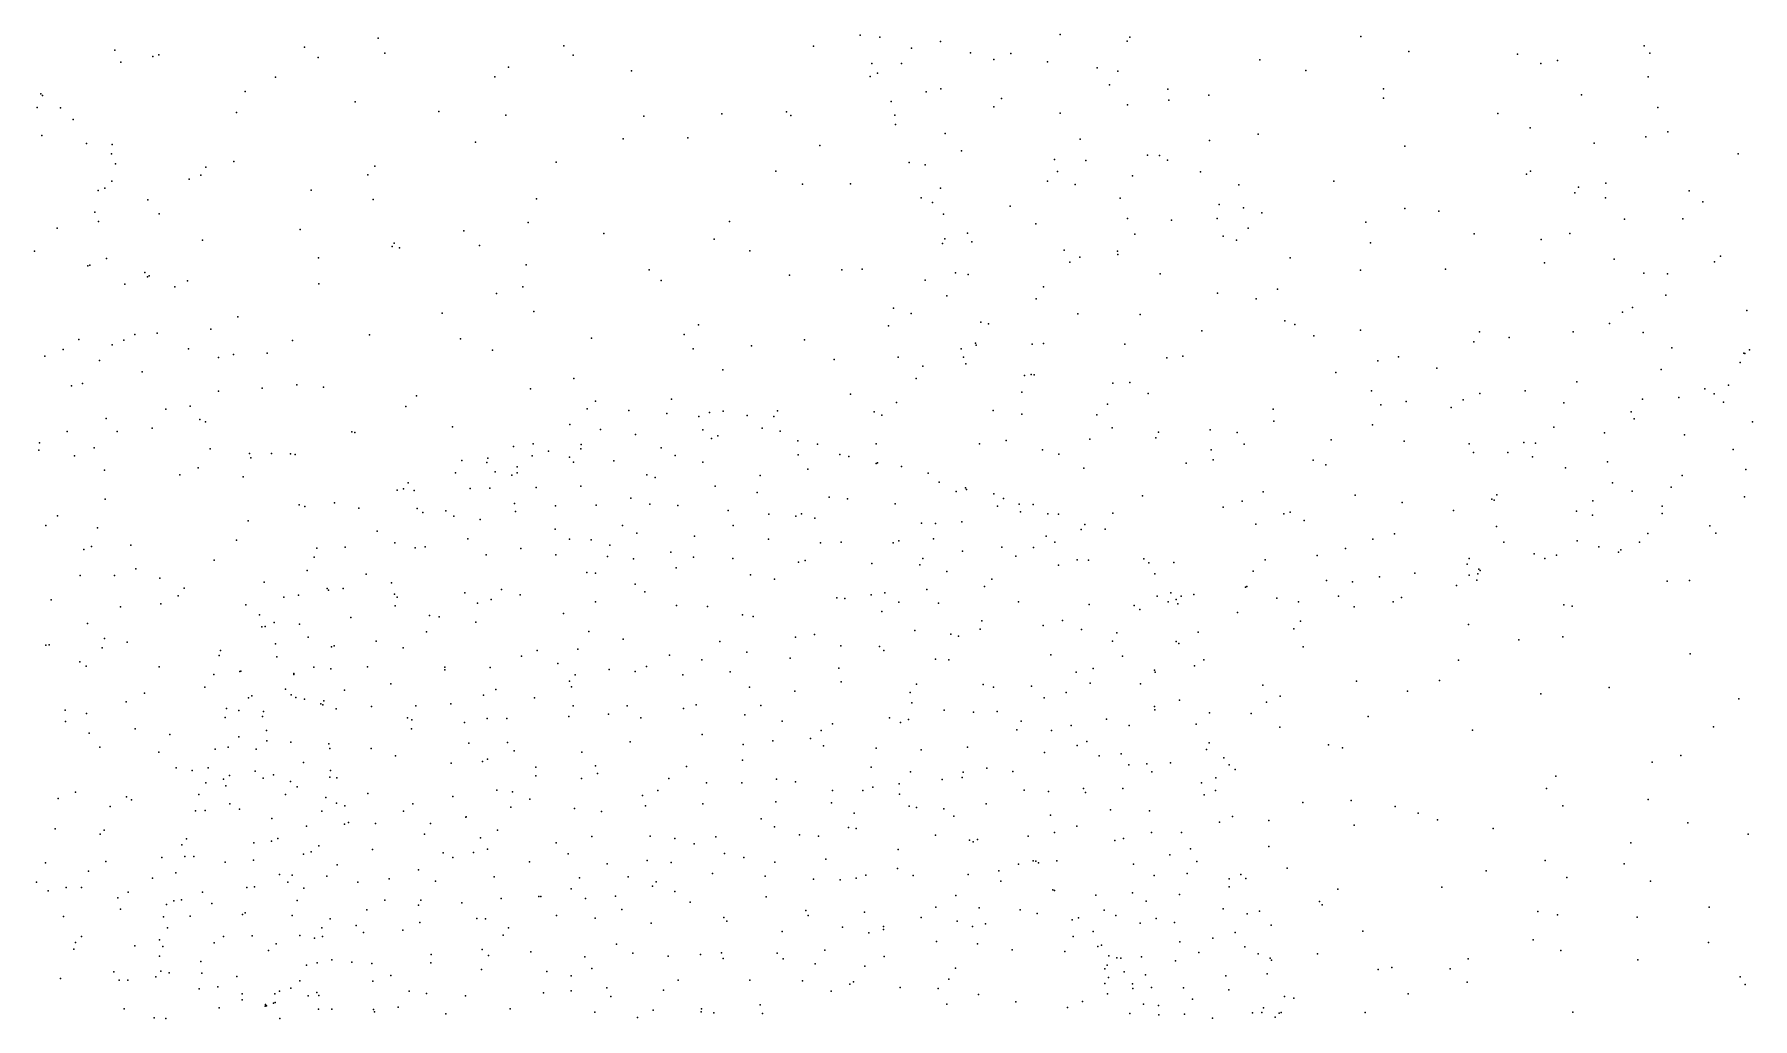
# Model space of a CAD drawing. Header units: metres. Extents: x -23.9 to 23.9, y -27.4 to 27.4.
# Drawn here: x 5.96 to 11.92, y 3.4 to 6.81 of the extents above; entities that cross this region are included whole.
import ezdxf

# ---------------------------------------------------------------- set-up
doc = ezdxf.new("R2010")
doc.units = ezdxf.units.M

msp = doc.modelspace()

# ---------------------------------------------------------------- linework, layer by layer
for p in [(7.1531, 6.7979, -0.4434), (8.8253, 6.8083, 16.5106), (8.8934, 6.8015, 17.0673), (9.5187, 6.8111, 19.3079), (9.7596, 6.8018, 0.8748), (10.561, 6.8033, 2.7134), (6.24, 6.7558, -24.1734), (6.3712, 6.7347, -1.036), (6.3923, 6.7404, 19.7985), (6.897, 6.7669, -23.6564), (7.1756, 6.7458, 2.0781), (7.7975, 6.7714, 2.3173), (7.8298, 6.7386, 0.0768), (8.6626, 6.7701, 2.4541), (9.003, 6.7638, 17.7056), (9.1033, 6.7863, 0.8171), (9.2079, 6.7473, -21.5935), (9.3469, 6.7444, 18.8761), (9.7511, 6.7876, 20.384), (10.7273, 6.7523, 0.7544), (11.1051, 6.7422, -12.8049), (11.5438, 6.7718, 14.902), (11.5637, 6.7458, -13.4585), (6.2608, 6.7151, 1.591), (6.9454, 6.7307, 1.9816), (7.6046, 6.6977, 20.5603), (8.0313, 6.6847, 2.3681), (8.8656, 6.7098, 16.7617), (8.8853, 6.6762, -22.0615), (8.9686, 6.7096, 20.9968), (9.2888, 6.7235, 2.5387), (9.4742, 6.7156, 14.7755), (9.6473, 6.6951, 19.5066), (9.7181, 6.6837, 14.7384), (10.2113, 6.7228, 14.5943), (10.3702, 6.6856, 0.8627), (11.185, 6.7097, 14.7614), (11.2434, 6.7201, -20.2361), (6.7968, 6.6624, 20.0432), (7.5578, 6.6634, -23.2447), (8.859, 6.6651, 16.2951), (9.1048, 6.6223, 15.4622), (9.6899, 6.6357, 20.7514), (9.8917, 6.6213, 2.6328), (10.6394, 6.6224, 14.6192), (11.5576, 6.6638, 0.5195), (5.9707, 6.5573, 1.2175), (5.9832, 6.6047, 23.7561), (5.9889, 6.5989, 23.2497), (6.0511, 6.557, 24.1208), (6.6913, 6.6132, 1.8679), (7.073, 6.5767, 20.2222), (8.9317, 6.5787, 2.5285), (9.0542, 6.6114, 17.932), (9.2885, 6.5601, 18.608), (9.3155, 6.5893, 15.0895), (9.7514, 6.5664, 19.9002), (9.8954, 6.5835, 20.4913), (10.034, 6.6006, 14.7201), (10.6397, 6.5905, -20.3054), (11.3261, 6.6013, -13.1194), (11.5913, 6.5577, -10.0713), (6.0956, 6.5163, 23.5158), (6.6616, 6.5408, -23.8903), (7.3631, 6.5436, -0.2987), (7.5961, 6.5306, 2.2857), (8.0747, 6.5272, -22.9296), (8.3446, 6.5353, 2.441), (8.5697, 6.5421, 20.9235), (8.5848, 6.5301, 2.4811), (8.9451, 6.5312, 15.963), (8.9473, 6.4991, 17.0286), (9.5188, 6.5383, 2.6071), (11.0366, 6.5371, -12.4424), (5.9864, 6.4605, 24.5186), (7.4909, 6.4379, 20.3921), (8.0027, 6.4485, 20.6743), (8.2271, 6.4526, 20.7977), (9.1197, 6.468, 15.7216), (9.588, 6.4474, 14.9482), (10.0366, 6.4434, -20.7342), (10.2054, 6.4653, 2.7046), (11.1486, 6.4872, 0.6917), (11.5493, 6.4563, 3.185), (11.6261, 6.4738, 14.9741), (6.1412, 6.4323, 19.9134), (6.2277, 6.3968, 24.3502), (6.2308, 6.4294, 23.9637), (8.6853, 6.4258, 0.6582), (9.1765, 6.407, 18.2441), (9.4992, 6.377, -21.4922), (9.8214, 6.3919, 19.6655), (9.8632, 6.3913, 14.904), (10.7141, 6.424, 2.814), (11.37, 6.4344, -10.6646), (11.8699, 6.3965, 3.3835), (6.2419, 6.3621, -1.1888), (6.5374, 6.3233, -0.9875), (6.5555, 6.3512, 19.8567), (6.6521, 6.3704, 1.7902), (7.1175, 6.3237, 20.1143), (7.1409, 6.354, 2.036), (7.7708, 6.3679, 0.0048), (8.5326, 6.3373, -22.6101), (8.9951, 6.3669, 16.475), (9.0506, 6.359, 20.978), (9.5088, 6.3357, 18.9288), (9.607, 6.3742, 19.1758), (9.7692, 6.3208, 2.685), (9.8902, 6.3746, 20.8075), (10.0048, 6.3346, 20.1809), (11.1354, 6.3266, -12.0424), (11.1492, 6.3374, 2.9752), (6.182, 6.2704, -24.3611), (6.2051, 6.2785, 1.2973), (6.229, 6.3026, 23.3172), (6.4974, 6.3091, -24.0918), (6.9201, 6.271, 1.9385), (8.6247, 6.2913, 20.912), (8.7915, 6.2933, 2.5491), (9.1036, 6.2778, 16.1123), (9.4741, 6.3028, 15.301), (9.5708, 6.2909, 21.0098), (10.1378, 6.2894, 20.496), (10.4679, 6.3018, 14.8213), (11.3035, 6.2613, 14.9348), (11.3163, 6.2815, -10.972), (11.4105, 6.2954, -12.9767), (11.6999, 6.2689, -13.3912), (6.354, 6.2374, 23.7435), (7.1357, 6.2384, -0.5398), (7.7021, 6.2406, -23.3203), (9.0363, 6.244, 17.6292), (9.0758, 6.2283, 17.0519), (9.3449, 6.2161, 18.4749), (9.726, 6.2428, 19.3777), (10.0701, 6.2217, 20.7374), (10.1545, 6.2102, 0.992), (10.7138, 6.2071, 0.8973), (10.8318, 6.1982, 2.8821), (11.4102, 6.2448, 3.1428), (11.7474, 6.2302, -10.3015), (6.0395, 6.1389, 19.856), (6.1705, 6.1947, 24.7675), (6.1836, 6.1629, 22.8802), (6.394, 6.1895, 24.2102), (7.6729, 6.1592, 20.3163), (8.3718, 6.1629, -22.8611), (9.1137, 6.1882, 17.9404), (9.4345, 6.1545, 18.7041), (9.7524, 6.1723, 15.2188), (9.904, 6.1666, 19.7173), (10.0625, 6.1733, 20.007), (10.1707, 6.1388, 20.2682), (10.2181, 6.1922, 2.7668), (10.5791, 6.1601, 2.8167), (11.4754, 6.1709, -20.2223), (11.6778, 6.1711, 15.0749), (6.5435, 6.0974, 19.7796), (6.8824, 6.1341, -0.7761), (7.2084, 6.087, 19.7963), (7.4506, 6.1297, 2.1485), (7.504, 6.079, -0.2683), (7.9354, 6.1206, 20.4775), (8.3189, 6.1012, 2.4995), (9.1106, 6.0856, 16.5228), (9.1185, 6.1025, 17.2949), (9.1973, 6.1215, 2.6404), (9.2117, 6.0915, 16.2397), (9.777, 6.1185, 1.0173), (10.0842, 6.1113, -20.929), (10.1299, 6.0979, 15.0821), (10.5943, 6.0882, -20.5866), (10.9538, 6.1201, -20.33), (11.1871, 6.0998, 3.0401), (11.2859, 6.1209, -12.4519), (5.9606, 6.06, 21.9981), (6.2103, 6.0339, 1.1687), (6.9461, 6.0366, 19.6226), (7.2021, 6.0759, 2.0416), (7.2274, 6.0709, -23.6538), (8.4421, 6.0612, 0.5032), (9.532, 6.0632, 19.0671), (9.5525, 6.0211, 15.702), (9.5862, 6.0392, 19.3604), (9.7172, 6.0601, 19.5927), (9.7184, 6.0477, -21.4444), (10.316, 6.036, 20.4955), (11.1984, 6.0193, 15.0687), (11.4398, 6.0315, 0.7115), (11.7882, 6.0227, 3.4015), (11.8086, 6.0424, 0.5926), (6.146, 6.0086, 25.1049), (6.1527, 6.0106, 22.4588), (6.3438, 5.9861, 22.9704), (6.3534, 5.9708, -1.1749), (6.3588, 5.9736, 24.7292), (7.6665, 6.0127, 20.0657), (8.0935, 5.9949, 0.2145), (8.5797, 5.9766, 2.5602), (8.7607, 5.9949, 20.8997), (8.8321, 5.9976, -22.5275), (9.1556, 5.9841, 18.1576), (9.199, 5.9784, -22.1513), (9.8655, 5.9806, 15.4277), (10.5605, 5.9936, 15.0102), (10.8554, 5.9968, 15.0085), (11.5428, 5.9838, 15.1669), (11.6249, 5.981, -10.7878), (6.2747, 5.9454, 22.6779), (6.4476, 5.9357, 24.4761), (6.4916, 5.9562, 23.3423), (6.9478, 5.9465, 1.8513), (7.564, 5.9132, 19.811), (7.6553, 5.9359, -23.4484), (8.135, 5.9577, -23.128), (9.0498, 5.9594, 0.82), (9.1258, 5.9051, 17.8329), (9.4603, 5.9359, 16.0193), (10.0638, 5.9141, 20.8634), (10.2724, 5.9274, 20.1261), (11.6196, 5.9068, -12.8516), (7.3745, 5.8442, 2.0967), (7.6926, 5.8506, 2.2467), (8.9406, 5.8619, 20.7888), (9.0013, 5.8439, 2.6484), (9.4353, 5.8948, 2.7121), (9.5796, 5.8418, 20.9637), (10.1987, 5.8938, 15.313), (11.4687, 5.8477, 3.2485), (11.5033, 5.864, -11.1346), (11.9002, 5.8538, 15.3301), (6.5728, 5.7894, 1.3942), (6.6662, 5.8324, 23.8713), (8.2635, 5.8039, 19.9984), (8.9228, 5.8008, 20.1936), (9.2433, 5.8134, 16.6975), (9.2699, 5.8077, 17.1634), (9.7964, 5.8396, 15.7493), (10.0095, 5.7835, 15.6122), (10.2981, 5.8178, 2.8594), (10.3327, 5.8049, -20.8172), (10.5601, 5.7858, 20.579), (11.4233, 5.8091, -20.1712), (6.1154, 5.7536, 21.7914), (6.2305, 5.7352, 22.0917), (6.2705, 5.7512, -24.4386), (6.3092, 5.7709, 22.4018), (6.387, 5.7752, 1.2024), (6.8564, 5.7503, 1.6536), (7.123, 5.7697, 19.4768), (7.4384, 5.7554, 19.3971), (7.8929, 5.7583, 19.5658), (8.2145, 5.7711, 19.7585), (8.246, 5.7212, 19.4293), (8.4474, 5.7316, 19.5664), (8.632, 5.752, 19.7656), (9.2248, 5.7401, 2.7), (9.2268, 5.7336, 18.8864), (9.4208, 5.7377, -22.0383), (9.4604, 5.7391, 16.3892), (9.7432, 5.737, 15.9864), (10.3984, 5.7657, 19.9736), (10.9537, 5.7457, 15.2041), (10.9729, 5.7799, 0.9093), (11.0756, 5.7608, 3.037), (11.2973, 5.7798, 15.2539), (11.5402, 5.778, -12.2471), (11.6404, 5.7248, -11.8639), (5.9971, 5.695, 21.3146), (6.06, 5.7184, 21.5513), (6.187, 5.681, 0.9528), (6.4947, 5.7209, 22.8418), (6.5992, 5.691, 23.0857), (6.6516, 5.7011, 19.616), (6.7675, 5.7057, 23.6322), (7.5497, 5.7168, -0.3311), (8.7349, 5.6845, 19.3402), (8.9561, 5.6924, 19.4664), (9.1746, 5.7211, 20.3411), (9.1834, 5.692, 19.9979), (9.1908, 5.6689, 19.7284), (9.8884, 5.6903, -21.4785), (9.944, 5.6953, 20.8973), (10.6204, 5.6793, 20.0681), (10.6916, 5.6935, 15.2772), (11.8772, 5.6731, 19.1289), (11.8896, 5.7055, 3.5175), (11.8929, 5.7052, -11.1238), (11.9095, 5.7174, -12.7809), (6.3341, 5.6415, 25.0955), (7.8322, 5.6176, 19.1489), (8.3487, 5.6485, -23.1052), (9.0195, 5.618, 0.7696), (9.0416, 5.6607, 18.2237), (9.3944, 5.6286, 20.463), (9.4173, 5.6323, 19.3659), (9.428, 5.6307, 16.66), (9.7011, 5.6024, 20.7531), (9.7606, 5.6042, 19.6134), (10.4749, 5.6387, 2.9193), (10.8244, 5.6543, -20.4887), (11.31, 5.6067, 3.2003), (11.6028, 5.649, 0.7046), (6.0894, 5.5925, 20.1298), (6.1279, 5.6008, 25.254), (6.5988, 5.5745, 24.6169), (6.7504, 5.5847, 24.0312), (6.8708, 5.5964, 19.44), (6.9634, 5.5878, -0.8091), (7.2855, 5.5576, -0.5877), (7.6814, 5.5823, 2.2054), (8.1704, 5.5461, 21.8835), (8.7907, 5.5634, 2.6544), (9.3858, 5.5702, 19.6104), (9.8236, 5.5658, 2.8232), (10.5985, 5.5758, 15.4922), (10.9162, 5.5442, 15.4505), (10.9744, 5.566, 20.3408), (11.1306, 5.5753, -20.2575), (11.5381, 5.5468, 19.2863), (11.6647, 5.5523, 18.9254), (11.7542, 5.5824, 19.4995), (11.787, 5.5654, 19.7727), (11.8365, 5.5945, -12.3745), (6.4164, 5.5114, 19.5433), (6.5014, 5.5226, 22.5412), (7.2492, 5.521, 1.9173), (7.8774, 5.5126, -0.105), (7.9067, 5.5395, 2.3318), (8.0219, 5.507, 21.933), (8.1543, 5.4966, 22.0429), (8.2649, 5.4862, 0.2221), (8.3017, 5.5008, 22.0062), (8.3491, 5.5044, 21.748), (8.4324, 5.4893, 2.6064), (8.5252, 5.4863, 0.4466), (8.5379, 5.5066, 18.9599), (8.8736, 5.5022, 18.5302), (8.9002, 5.4912, -22.7273), (8.951, 5.5355, 18.8949), (9.2861, 5.5076, 2.7436), (9.385, 5.4941, 17.6494), (9.6455, 5.4926, 20.1895), (9.6825, 5.5295, 16.4144), (10.2577, 5.5123, 15.8106), (10.6304, 5.5269, 1.0211), (10.7183, 5.5383, 20.5556), (10.8747, 5.5172, 19.9978), (11.2653, 5.5338, 15.4559), (11.4987, 5.5024, 19.6547), (11.8194, 5.5366, 18.5823), (6.0749, 5.4341, -1.5174), (6.2092, 5.4798, 19.8239), (6.2478, 5.4345, 21.713), (6.3687, 5.4462, 22.1006), (6.5341, 5.4762, 1.1847), (6.5538, 5.4674, 24.8782), (7.0612, 5.4332, 19.2135), (7.0716, 5.4308, 1.6922), (7.411, 5.4501, 19.1019), (7.818, 5.4587, 21.9813), (7.9245, 5.4419, 22.0986), (8.0455, 5.424, 21.6175), (8.2788, 5.44, 18.8458), (8.4846, 5.446, 21.9389), (8.5468, 5.4358, 21.8024), (9.699, 5.4468, 19.9005), (9.8592, 5.4323, -21.6958), (10.0392, 5.4407, 2.8766), (10.1326, 5.4315, 1.0294), (10.2589, 5.4705, 19.6867), (10.6022, 5.4574, 19.6188), (11.2309, 5.4494, 19.5553), (11.4063, 5.4299, 20.1784), (11.5097, 5.4786, 19.9407), (11.9201, 5.4684, 18.1561), (5.9758, 5.3702, 20.8321), (5.9779, 5.3947, 25.3768), (6.1683, 5.3777, 0.6732), (6.5706, 5.3739, 22.7259), (7.6224, 5.3824, 22.1398), (7.6902, 5.3914, 21.9722), (7.7443, 5.3659, 21.7646), (7.8562, 5.3741, 21.5742), (7.857, 5.3893, 22.2394), (8.1342, 5.3777, 22.3409), (8.3087, 5.4107, 21.6059), (8.3307, 5.4199, 22.2586), (8.6082, 5.4017, 21.9921), (8.6768, 5.3907, 21.8375), (8.88, 5.3918, 18.2942), (9.2385, 5.3921, 17.9264), (9.3316, 5.4029, -22.3692), (9.4573, 5.3704, 17.148), (9.6212, 5.4077, 16.6937), (9.8497, 5.4126, 20.3847), (10.0421, 5.3704, 20.5737), (10.1562, 5.3901, 16.1352), (10.4588, 5.4055, 20.5242), (10.712, 5.4007, 2.9925), (10.937, 5.3921, 19.4759), (11.1271, 5.3965, 3.1326), (11.1674, 5.3939, 20.1146), (11.6838, 5.4224, 20.1661), (11.8528, 5.3717, -20.0246), (6.0994, 5.3499, 21.2206), (6.5287, 5.3086, 19.3379), (6.7072, 5.3584, 23.1505), (6.7112, 5.3435, 24.6617), (6.7826, 5.358, 19.2554), (6.8495, 5.3575, 1.4322), (6.8653, 5.3551, 24.0337), (7.443, 5.3334, 2.0068), (7.5296, 5.3265, -0.4842), (7.5332, 5.3415, 22.2297), (7.6352, 5.3123, -23.6241), (7.6868, 5.3495, 22.2826), (7.8163, 5.345, 18.8835), (7.8306, 5.3282, 22.4326), (7.9709, 5.3326, 22.4202), (8.1835, 5.3508, 21.5377), (8.2791, 5.3284, 22.3677), (8.6094, 5.3537, 21.5463), (8.6434, 5.3042, 22.2421), (8.7537, 5.3552, 21.5498), (8.7849, 5.3475, 22.0853), (8.8797, 5.3233, 21.9504), (8.8847, 5.3258, 21.7961), (8.9677, 5.313, 21.6032), (9.514, 5.3561, 2.8028), (9.6005, 5.3073, 0.9624), (9.9551, 5.3244, 20.1064), (10.0494, 5.3366, 19.7864), (10.3964, 5.3348, 15.9668), (10.4395, 5.3187, -20.9247), (10.9521, 5.3614, 19.8202), (11.0708, 5.3617, 15.6861), (11.157, 5.3471, 19.0814), (11.2708, 5.3087, 18.7915), (11.4171, 5.3294, 18.5964), (6.2035, 5.3005, -24.6237), (6.4656, 5.2841, 22.3702), (6.6853, 5.2767, 1.1906), (7.2567, 5.257, -23.8519), (7.4207, 5.2909, 22.3393), (7.5583, 5.295, 21.8871), (7.6165, 5.2835, 21.7495), (7.6356, 5.2908, 22.451), (7.856, 5.2448, 22.537), (8.0845, 5.2847, 21.4672), (8.1134, 5.2749, 22.4566), (8.3216, 5.2446, 21.4277), (8.4777, 5.2823, 21.4652), (9.061, 5.2902, 21.4986), (9.0986, 5.2583, 21.9876), (11.4339, 5.256, -20.0668), (11.6762, 5.2823, 17.9546), (11.8968, 5.3024, 3.5946), (6.2058, 5.1997, 19.7631), (7.001, 5.1876, -0.964), (7.2193, 5.2314, 18.9658), (7.2408, 5.2354, 1.753), (7.2781, 5.2299, 22.2468), (7.4722, 5.2373, 18.8933), (7.5408, 5.2377, 22.5497), (7.626, 5.1852, 2.107), (7.7007, 5.2397, 22.5712), (8.0294, 5.2029, 22.5504), (8.4672, 5.2225, 22.4289), (8.7176, 5.2063, 22.3277), (8.781, 5.2015, 2.7051), (9.1581, 5.226, 21.411), (9.1903, 5.2396, 21.6683), (9.1934, 5.233, 21.8896), (9.2881, 5.2181, 21.4709), (9.3223, 5.2021, 21.6245), (9.804, 5.2108, 16.8351), (10.1498, 5.1923, 20.2218), (10.2227, 5.2254, -21.306), (10.5418, 5.2137, 19.4365), (10.7049, 5.1882, 19.0913), (11.0155, 5.2001, 15.8993), (11.0241, 5.1969, 20.4715), (11.0333, 5.2151, 18.8955), (11.3661, 5.194, 18.2107), (11.5027, 5.2281, 15.8512), (11.637, 5.2409, 3.4555), (11.8919, 5.2083, 17.2177), (6.0404, 5.1415, 20.2598), (6.8793, 5.1802, 19.0528), (6.8989, 5.1744, -24.091), (7.0862, 5.1682, 1.5454), (7.2884, 5.167, 22.0639), (7.3085, 5.1531, 22.4832), (7.3874, 5.1588, 21.8589), (7.415, 5.1404, 22.5983), (7.5063, 5.1293, 21.6718), (7.629, 5.1573, 21.581), (7.7683, 5.1764, 21.4706), (7.9087, 5.1788, 21.3997), (8.0952, 5.182, 2.3949), (8.1924, 5.1775, 22.5479), (8.3665, 5.1606, 22.5341), (8.508, 5.1474, -23.176), (8.6016, 5.1406, 22.4624), (8.6213, 5.1486, 21.335), (8.668, 5.1343, 18.4807), (8.9467, 5.1831, 22.2284), (9.3009, 5.1759, 2.783), (9.3763, 5.1823, 21.7788), (9.3803, 5.1555, 22.0189), (9.4246, 5.181, 21.37), (9.4762, 5.1493, 21.9255), (9.5131, 5.1473, 21.5839), (9.7008, 5.1512, 17.0525), (10.084, 5.1722, 2.8958), (10.2947, 5.149, 16.4021), (10.3159, 5.1552, 1.0062), (10.3647, 5.1253, 20.3325), (10.8827, 5.1601, 3.0103), (11.3094, 5.1586, 3.2673), (11.3652, 5.1442, 20.3534), (11.6064, 5.1506, 20.3093), (11.6066, 5.175, 17.7021), (5.9998, 5.1083, 20.8085), (6.1799, 5.1001, 21.4171), (6.7017, 5.1243, 23.0121), (7.1499, 5.0894, 22.3994), (7.767, 5.096, 22.7143), (7.9999, 5.1085, 22.6586), (8.0498, 5.0815, 21.2928), (8.2505, 5.0721, 0.0987), (8.3839, 5.1086, 21.2989), (9.0369, 5.1163, -22.8047), (9.0859, 5.1155, 22.2377), (9.1774, 5.1212, 21.3052), (9.47, 5.0721, 21.2568), (9.591, 5.0949, 17.4593), (9.604, 5.1121, 21.919), (9.6745, 5.0955, 21.6524), (10.1967, 5.1134, 19.7196), (10.6778, 5.0795, 16.1081), (11.0312, 5.1051, 18.51), (11.5562, 5.0811, 16.0426), (11.7719, 5.1073, 16.7959), (11.7922, 5.0821, 16.3752), (6.1318, 5.0257, 20.0211), (6.1584, 5.0353, -1.6421), (6.2957, 5.0405, 21.7713), (6.6616, 5.0576, 19.109), (6.94, 5.0302, 23.8653), (7.039, 5.0331, 22.3067), (7.2107, 5.0484, 21.9069), (7.2809, 5.0316, 22.6587), (7.3155, 5.0345, 21.7837), (7.4637, 5.0618, 22.7011), (7.5276, 5.0067, 18.6706), (7.6476, 5.0285, 22.7478), (7.7694, 5.0072, 21.3728), (7.8169, 5.0609, 18.6353), (7.8918, 5.059, 21.3417), (7.9561, 5.0401, -23.5288), (8.1677, 5.0157, 21.2128), (8.5072, 5.0606, 22.5998), (8.6876, 5.049, 22.5296), (8.7583, 5.0512, 21.2422), (8.9391, 5.0488, 21.2386), (8.9589, 5.0557, 22.3875), (9.0792, 5.0622, 18.0675), (9.1791, 5.0197, 21.2094), (9.3163, 5.0331, 21.2211), (9.4254, 5.0322, 17.7581), (9.5003, 5.0508, 22.0875), (10.5076, 5.0286, 18.9642), (10.6032, 5.0616, 2.9626), (11.057, 5.0513, -20.3623), (11.1622, 5.0101, 16.3296), (11.3111, 5.0556, 0.8005), (11.3866, 5.0348, 17.4197), (11.4548, 5.0164, 16.8336), (11.4632, 5.024, 17.0979), (11.5275, 5.0509, 16.3731), (6.3124, 4.9585, 0.3957), (6.584, 4.9889, 24.9173), (6.9062, 4.9523, 1.1601), (6.931, 4.9984, 24.1098), (7.9487, 5.0013, 2.2801), (8.0383, 4.9928, 22.7774), (8.1863, 4.9623, 22.7832), (8.2471, 4.9987, 18.5017), (8.3826, 4.9942, 21.191), (8.6112, 4.9817, 22.6438), (8.6335, 4.9867, 0.4061), (8.8651, 4.9768, 22.5317), (9.0322, 4.9717, 21.1651), (9.0419, 4.9941, 2.7321), (9.1257, 4.9486, 22.3815), (9.3647, 5.0026, 22.2007), (9.5131, 4.9711, 21.1698), (9.5769, 4.989, 2.809), (9.6172, 4.9879, 22.0528), (9.8085, 4.9927, 21.4549), (9.8255, 4.9796, 21.6269), (9.913, 4.9801, 2.8569), (10.188, 4.9505, 16.865), (10.2299, 4.9898, 19.9567), (10.4101, 5.0048, 19.4293), (10.9297, 4.9747, 16.4687), (10.9375, 4.9943, 18.2891), (10.9701, 4.9569, 16.8717), (10.9747, 4.9528, 18.0517), (11.1997, 4.9941, 17.6792), (11.2396, 5.0059, 16.5665), (6.1199, 4.9357, 21.1642), (6.2391, 4.9356, 19.52), (6.396, 4.9254, 25.0788), (6.4804, 4.8917, 22.3016), (6.7576, 4.9121, -24.3288), (6.9767, 4.8899, 22.5387), (7.0313, 4.89, 21.9484), (7.1117, 4.9396, 22.638), (7.1996, 4.91, -0.9493), (7.8772, 4.946, -0.3176), (7.9069, 4.9434, 21.2736), (8.0446, 4.9051, 21.1999), (8.4442, 4.9373, 22.7627), (8.5281, 4.922, 18.3918), (9.2564, 4.8975, 22.3311), (9.2813, 4.9227, 21.1171), (9.8464, 4.9409, 21.8821), (10.1613, 4.8945, 17.3857), (10.1654, 4.8969, -21.596), (10.4425, 4.9179, -21.154), (10.5322, 4.9138, 17.0075), (10.6265, 4.9308, -20.8153), (10.748, 4.9434, 16.6435), (10.8928, 4.9002, 17.7176), (10.9368, 4.9365, 17.1636), (10.9637, 4.9187, 3.0325), (10.9668, 4.9406, 20.3687), (11.6232, 4.915, 20.3906), (11.7012, 4.9175, 0.655), (6.0183, 4.8507, 20.3148), (6.3991, 4.8366, 22.0515), (6.4591, 4.8645, -1.5048), (6.6944, 4.8334, 0.7997), (6.8255, 4.8602, 22.376), (6.8768, 4.8665, 22.1499), (6.9813, 4.8846, 23.6652), (7.2091, 4.871, 18.6495), (7.2124, 4.8305, 22.8355), (7.2193, 4.86, 21.7674), (7.4531, 4.8756, 22.8331), (7.4972, 4.839, 21.5135), (7.5452, 4.8524, -0.7079), (7.5803, 4.8863, 1.8562), (7.6459, 4.8685, 21.4008), (7.9065, 4.8437, 18.4791), (8.0779, 4.8787, 22.8942), (8.1873, 4.8311, 21.1049), (8.2953, 4.8279, 22.9093), (8.7433, 4.8574, 22.728), (8.7714, 4.8552, 21.0571), (8.8628, 4.8676, -23.0714), (8.91, 4.8754, 18.2015), (8.959, 4.8425, 22.5935), (9.0554, 4.8864, 0.6771), (9.0965, 4.839, 21.0395), (9.3736, 4.8439, 21.0422), (9.6192, 4.8342, 21.1205), (9.7748, 4.8309, 21.1915), (9.8543, 4.8631, 0.9717), (9.8932, 4.8439, 21.343), (9.9019, 4.8748, 21.4864), (9.9205, 4.8522, 21.6511), (9.9261, 4.837, 21.834), (9.9383, 4.8636, -21.9929), (9.9825, 4.8697, 17.7726), (10.2701, 4.8567, 17.8498), (10.3451, 4.8443, 19.2197), (10.4838, 4.863, 17.6965), (10.6728, 4.844, 20.052), (10.7024, 4.8587, 18.0542), (11.2652, 4.833, 3.23), (11.2937, 4.8291, 20.4415), (6.145, 4.7692, 19.9054), (6.2593, 4.8271, 0.1675), (6.7409, 4.7983, 18.9224), (6.7918, 4.7727, 22.2067), (7.058, 4.7892, 21.8636), (7.3313, 4.7965, 1.5015), (7.365, 4.7915, 21.6013), (7.4914, 4.7732, 18.5328), (7.7955, 4.803, 22.9276), (8.4172, 4.7993, 21.0068), (8.4539, 4.7925, 22.9185), (8.9001, 4.8109, 21.0144), (9.2469, 4.7778, 22.4091), (9.5265, 4.7787, 17.7869), (9.795, 4.8168, 22.026), (10.1329, 4.8072, 18.1538), (10.3522, 4.7763, 0.9585), (10.5376, 4.8271, 18.2694), (6.2043, 4.7168, 21.372), (6.7501, 4.7576, 22.4564), (6.7607, 4.7584, 22.9754), (6.8803, 4.7659, 21.9981), (6.9098, 4.7211, 22.6926), (7.3204, 4.7401, 22.9137), (7.8834, 4.741, 2.0704), (8.0031, 4.7146, 23.0166), (8.6, 4.7218, 22.9533), (8.6666, 4.7303, 20.9399), (9.0146, 4.7445, 20.9508), (9.1389, 4.7322, 22.5036), (9.1654, 4.7251, 20.9316), (9.2412, 4.7495, 17.9373), (9.4592, 4.7619, -22.5961), (9.5925, 4.7479, 22.2128), (9.7149, 4.7369, 21.0905), (9.9968, 4.7383, 21.9138), (10.329, 4.7504, 2.9), (10.9346, 4.7658, 0.914), (11.1094, 4.7125, -20.2253), (11.2615, 4.7223, 0.8106), (6.0001, 4.6936, 20.6304), (6.0122, 4.695, -1.9103), (6.1961, 4.6845, 19.6386), (6.2822, 4.7038, 21.6455), (6.6013, 4.6577, -24.6061), (6.6064, 4.6746, 0.4897), (6.7972, 4.6984, 22.0878), (6.8015, 4.6535, 22.6174), (6.9911, 4.6875, 22.8086), (7.0005, 4.691, -1.1942), (7.1466, 4.7071, 21.7364), (7.2399, 4.6845, 21.6434), (7.6503, 4.6561, 21.2753), (7.7042, 4.6748, 23.0081), (7.846, 4.6803, -23.7836), (8.1636, 4.6587, 23.0765), (8.3376, 4.7059, 2.3721), (8.4317, 4.6695, 23.0564), (8.5819, 4.6487, 20.8635), (8.7575, 4.6916, 22.9154), (8.8922, 4.6889, 22.8029), (8.9063, 4.6756, 20.8867), (9.4865, 4.66, 22.3314), (9.7001, 4.7079, 2.806), (9.7347, 4.6557, 22.1616), (9.9205, 4.7059, 18.0482), (9.9295, 4.6996, 21.313), (10.3617, 4.6884, -21.4087), (11.7033, 4.6637, 3.5159), (6.1186, 4.6354, 21.03), (6.1399, 4.6213, -0.2162), (6.393, 4.6183, 21.9325), (6.5827, 4.5924, 22.415), (6.6736, 4.6029, 22.4216), (6.6772, 4.6037, 22.2451), (6.8605, 4.5955, 21.9055), (6.861, 4.5923, 22.7492), (6.9301, 4.6169, 18.6771), (6.9892, 4.6115, 24.0427), (7.1161, 4.6189, 1.1096), (7.3844, 4.6179, 21.4792), (7.3844, 4.6083, 23.016), (7.5412, 4.6158, 1.5814), (7.7762, 4.6298, -0.582), (7.8368, 4.5911, 18.3825), (7.9539, 4.6088, 21.0755), (8.0447, 4.6024, 23.1022), (8.0833, 4.6195, 21.0312), (8.2095, 4.5909, 20.967), (8.2752, 4.6425, -23.5674), (8.3734, 4.6011, 0.0202), (8.7504, 4.6139, 20.8295), (9.0858, 4.6455, 20.857), (9.1328, 4.6432, 18.1708), (9.5742, 4.6002, 18.1014), (9.6328, 4.6127, 20.956), (9.8454, 4.6073, 22.1029), (9.8475, 4.5999, 21.0459), (9.9838, 4.6222, 21.5105), (10.0171, 4.6428, 2.847), (10.8995, 4.6416, 2.9831), (6.5514, 4.5486, 24.9766), (6.8312, 4.5408, 24.6575), (7.0363, 4.5378, 23.5904), (7.1975, 4.5594, 22.9404), (7.5616, 4.5394, 23.0873), (7.8169, 4.569, 21.1069), (7.8234, 4.5493, 23.1128), (8.4411, 4.5486, 20.8548), (8.5986, 4.5346, 23.1723), (8.7585, 4.5669, 23.0521), (8.998, 4.5293, 20.7479), (9.0198, 4.5586, 0.5668), (9.2514, 4.5578, 20.773), (9.2867, 4.548, 22.5228), (9.4188, 4.5515, 0.7863), (9.5394, 4.53, 20.8523), (9.6224, 4.5616, 22.3001), (9.7972, 4.5593, -22.3797), (10.2209, 4.5549, 19.0909), (10.5458, 4.5689, -21.1306), (10.7236, 4.5337, 19.9123), (10.8344, 4.5709, -20.4877), (11.4222, 4.547, 3.3269), (6.2787, 4.4972, 19.1898), (6.3423, 4.5274, -24.9645), (6.627, 4.474, 22.183), (6.7028, 4.5115, 22.5439), (6.7148, 4.5177, 22.0315), (6.8516, 4.5211, 23.0912), (6.8676, 4.5127, 0.6779), (6.8973, 4.5063, 24.3844), (6.9545, 4.4901, 23.3481), (6.9611, 4.4863, -24.4124), (6.9643, 4.501, 21.7575), (7.0075, 4.4735, 22.8702), (7.1304, 4.4811, 21.6052), (7.2832, 4.4835, 21.4781), (7.4045, 4.4903, 21.3804), (7.5178, 4.5204, -0.9003), (7.6952, 4.5112, 23.1241), (7.8289, 4.483, 1.7891), (8.0165, 4.4837, 23.1837), (8.2121, 4.4741, 2.1877), (8.2562, 4.4873, 23.2108), (8.4807, 4.4843, 2.3394), (9.0037, 4.4932, 22.868), (9.4625, 4.511, 22.436), (9.8459, 4.4806, 20.9559), (9.8462, 4.4699, 22.0674), (9.9322, 4.5031, 21.9334), (10.2336, 4.4955, 2.8673), (10.2812, 4.5163, 18.6271), (11.1859, 4.5255, 3.1699), (11.8725, 4.5075, 20.3442), (6.0676, 4.4681, 20.1686), (6.0685, 4.4286, -25.3197), (6.1412, 4.4572, -0.3964), (6.6226, 4.4425, 22.4048), (6.6694, 4.4677, -1.5408), (6.7521, 4.4463, 0.4352), (6.7553, 4.4634, 22.6927), (7.2549, 4.4417, 18.4665), (7.2693, 4.4349, 23.007), (7.453, 4.4256, 23.1025), (7.5313, 4.4393, 18.3994), (7.5997, 4.4389, 21.1638), (7.8142, 4.4463, 20.9926), (7.9522, 4.454, 20.9576), (8.0644, 4.4416, 18.2725), (8.4251, 4.4527, 23.2564), (8.5546, 4.4307, 20.7475), (8.7289, 4.4205, 23.2168), (8.9261, 4.4416, 22.9949), (8.9652, 4.425, 20.6497), (8.9919, 4.4365, 2.5506), (9.1161, 4.4683, 22.7754), (9.2182, 4.4619, 22.668), (9.3, 4.4633, 2.6633), (9.3836, 4.4305, 20.7082), (9.5564, 4.4151, 2.7299), (9.6792, 4.4368, 20.8252), (9.7577, 4.4152, 22.1971), (9.9904, 4.4202, 21.7993), (10.0366, 4.4588, 21.5241), (10.1811, 4.4571, -21.8245), (10.5871, 4.4469, 2.9148), (11.7843, 4.4106, 3.5511), (6.1507, 4.3888, 19.7535), (6.3099, 4.4034, -1.8327), (6.4305, 4.3844, -0.0981), (6.6699, 4.3763, 21.9395), (6.7654, 4.3973, 18.7181), (6.7669, 4.3625, 21.8348), (6.85, 4.3571, 22.815), (6.9818, 4.3519, 21.6472), (7.2683, 4.4038, 1.0957), (7.4679, 4.3541, 21.2032), (7.6018, 4.3566, 1.4276), (8.0267, 4.3584, 23.2747), (8.2773, 4.3835, 20.8292), (8.5217, 4.3624, 23.3331), (8.6525, 4.3704, 0.1965), (8.6893, 4.3979, 20.6778), (9.3676, 4.3998, 22.5618), (9.488, 4.3978, -22.7674), (9.6113, 4.3593, 20.7352), (10.0356, 4.3551, 21.3173), (10.2804, 4.4093, 19.4191), (10.949, 4.3995, 19.9923), (6.1872, 4.3397, 21.2607), (6.3919, 4.3226, 21.961), (6.5873, 4.3327, 22.0785), (6.6322, 4.34, 22.4897), (6.7301, 4.3336, 22.7865), (6.9853, 4.3358, 18.546), (7.129, 4.336, 21.5132), (7.2136, 4.3102, 23.0098), (7.5317, 4.299, 23.1731), (7.6244, 4.3268, 20.9578), (7.8594, 4.3226, 20.8442), (8.4171, 4.2947, 20.6744), (8.4194, 4.3492, 18.1532), (8.6977, 4.3442, -23.466), (8.8806, 4.3369, 20.5711), (9.0361, 4.3303, 20.5599), (9.1968, 4.3395, 20.5674), (9.4642, 4.3214, 20.6495), (9.5777, 4.3463, 22.4536), (9.6542, 4.31, 22.3317), (9.7294, 4.3166, 0.8465), (10.0264, 4.3315, 21.7008), (10.0865, 4.3025, 21.5325), (10.4488, 4.348, 0.8888), (10.4976, 4.3378, 19.598), (11.6713, 4.3112, 20.2034), (6.4528, 4.2682, 18.9277), (6.5078, 4.2597, 22.2509), (6.5636, 4.2682, 22.3696), (6.6379, 4.2413, 21.8656), (6.7263, 4.2565, 22.6946), (6.754, 4.233, 0.1916), (6.7895, 4.2444, 24.7506), (6.8943, 4.2866, 23.1926), (6.9858, 4.2358, 21.5693), (6.9875, 4.2594, -1.4493), (7.0098, 4.2343, 22.9312), (7.4065, 4.2846, 23.1131), (7.5154, 4.29, 21.0421), (7.6996, 4.241, 18.2855), (7.6998, 4.2708, 20.8543), (7.8587, 4.2317, -0.6936), (7.9071, 4.2751, 23.3195), (7.9138, 4.2491, 20.7449), (8.2225, 4.2726, 23.3604), (8.8632, 4.2706, 23.2165), (8.9991, 4.2551, 23.0911), (9.179, 4.2347, 20.4686), (9.182, 4.2538, -23.1204), (9.2636, 4.267, 22.8087), (9.3547, 4.2555, 22.7074), (9.7564, 4.2785, 18.4305), (9.8195, 4.2823, 22.0362), (9.8367, 4.2551, 20.7713), (9.9005, 4.2852, 20.9451), (10.058, 4.2341, 2.8226), (10.1045, 4.2786, 18.9666), (10.1255, 4.2622, 18.6158), (11.2371, 4.2394, -19.98), (11.5717, 4.2886, 3.4141), (6.1028, 4.1838, 20.8859), (6.5309, 4.1765, 22.1604), (6.5553, 4.2168, 21.9917), (6.6165, 4.2287, 22.5198), (6.6243, 4.2055, 22.5549), (6.8321, 4.1759, 21.6603), (6.8488, 4.2214, 24.4996), (6.8715, 4.2022, 22.8286), (7.1172, 4.1794, 21.3869), (7.5644, 4.1912, 20.8254), (7.6188, 4.1857, -24.1813), (8.07, 4.1721, 23.4135), (8.1231, 4.1903, 18.1653), (8.1611, 4.2311, 20.6261), (8.2919, 4.2162, -0.2522), (8.4138, 4.2159, 20.5256), (8.5342, 4.2288, 23.4303), (8.6006, 4.2202, 20.5407), (8.7289, 4.1894, 23.4177), (8.8338, 4.1898, 20.492), (8.8689, 4.2014, 23.3549), (8.9602, 4.2131, 0.3784), (8.961, 4.1772, 23.2575), (9.1095, 4.2284, 23.0023), (9.3931, 4.1915, 2.5949), (9.4776, 4.1862, 22.6065), (9.5993, 4.1973, 22.3798), (9.6057, 4.1832, 20.5851), (9.736, 4.197, 2.7095), (10.0091, 4.2167, 21.1543), (10.0178, 4.1751, 21.6513), (10.0566, 4.1903, -22.195), (11.2047, 4.1969, 3.1742), (6.043, 4.1619, 20.5545), (6.2237, 4.1338, 25.1371), (6.2803, 4.1674, -0.5369), (6.2977, 4.1575, 21.7885), (6.5198, 4.1192, 22.3372), (6.5535, 4.12, 21.8587), (6.639, 4.1433, 18.7106), (6.6716, 4.1254, -0.0512), (6.9582, 4.118, 21.498), (6.9715, 4.1655, 23.965), (7.0086, 4.1457, 23.4868), (7.0379, 4.1368, 0.488), (7.2408, 4.1181, -24.4611), (7.2737, 4.1435, 21.1281), (7.4121, 4.1686, 20.9877), (7.6134, 4.1321, 1.2488), (7.6789, 4.1593, 23.2817), (7.8343, 4.1278, 20.6495), (7.9271, 4.1169, 23.4179), (8.0798, 4.1369, 20.5599), (8.2789, 4.1434, -23.8347), (8.5328, 4.1507, 20.4069), (8.7252, 4.1468, 20.4068), (8.9943, 4.1358, 18.2504), (9.0196, 4.1304, 20.3869), (9.115, 4.1266, 23.1173), (9.2615, 4.1437, 22.924), (9.6929, 4.1233, -22.7191), (9.8288, 4.1198, 21.9535), (10.3606, 4.1487, 19.315), (10.5278, 4.155, -21.2778), (10.6807, 4.1347, 19.6335), (11.2613, 4.1369, 20.0195), (11.5579, 4.1587, -19.7282), (6.0332, 4.0565, 20.1937), (6.7846, 4.0926, 22.7423), (6.905, 4.0663, 22.8543), (7.0359, 4.0727, 21.3268), (7.0504, 4.0785, 22.9898), (7.1439, 4.0749, 21.1902), (7.3341, 4.0755, 0.8425), (7.4572, 4.0969, 23.1843), (7.4583, 4.0981, 20.8184), (8.4817, 4.0921, 2.1294), (8.5271, 4.0636, 23.5463), (8.7842, 4.0615, 23.4691), (8.804, 4.1115, 2.3218), (8.8109, 4.0579, 20.2568), (9.1501, 4.1013, 20.3481), (9.4844, 4.1044, 18.4753), (9.5758, 4.0662, 20.4759), (10.0714, 4.0798, 21.5201), (10.1161, 4.0992, 21.3242), (10.2424, 4.0857, 0.8403), (10.5385, 4.0702, 2.8799), (10.7602, 4.1114, -20.621), (10.8267, 4.088, 2.9229), (11.0197, 4.0576, -20.2408), (11.6951, 4.0776, 3.4324), (6.1885, 4.038, -0.7999), (6.2028, 4.0524, -2.1757), (6.4724, 4.0011, 21.8865), (6.4878, 4.0219, 22.2031), (6.7217, 4.0083, 22.7999), (6.7827, 4.0145, -24.9502), (6.8055, 4.0236, 21.5493), (6.9467, 3.9979, -1.678), (7.3142, 4.0388, 20.9148), (7.5085, 4.0255, 1.0352), (7.5664, 4.0519, 20.6453), (7.7709, 4.0082, 23.365), (7.8944, 4.03, 20.455), (8.0966, 4.0312, 1.702), (8.1816, 4.0231, 20.3145), (8.2487, 4.005, 23.5553), (8.3242, 4.0292, 20.2648), (8.6138, 4.0358, -23.6877), (8.6799, 4.0318, 20.2099), (9.0861, 4.0353, 23.3694), (9.2039, 4.0174, 18.3593), (9.2162, 4.0118, 20.2634), (9.2317, 4.0197, 23.1647), (9.4072, 4.031, 20.3845), (9.499, 4.0445, 22.6496), (9.7079, 4.0166, 20.4827), (9.7377, 4.0229, 18.5995), (9.8354, 4.0444, 20.6163), (9.9389, 4.044, 21.7659), (10.2424, 3.9959, 2.8025), (11.4972, 4.0083, 0.5339), (11.9043, 4.0386, 0.3642), (5.9994, 3.9394, -1.1552), (6.2079, 3.9434, 19.3388), (6.4023, 3.9573, 18.8289), (6.4827, 3.9614, 24.9439), (6.5141, 3.9616, 22.4554), (6.6226, 3.9413, 22.5838), (6.7204, 3.9486, 24.7874), (6.8939, 3.9694, 0.0879), (6.9204, 3.977, 21.328), (7.1334, 3.9848, 18.3402), (7.3782, 3.9742, 20.6138), (7.4122, 3.957, 18.249), (7.4831, 3.9752, 20.5192), (7.5327, 3.9867, 23.2493), (7.6784, 3.9425, 20.3642), (7.8125, 3.9706, 20.3651), (7.9474, 3.9351, 23.4722), (8.0858, 3.9467, 23.5396), (8.1689, 3.9403, 20.1444), (8.3539, 3.972, 1.9155), (8.421, 3.958, 20.1086), (8.5287, 3.9414, 23.6111), (8.7056, 3.952, 20.0818), (8.957, 3.9857, 20.145), (9.3742, 3.9345, 23.121), (9.4247, 3.9464, 22.9675), (9.4337, 3.9447, 20.2859), (9.4434, 3.9394, 22.8296), (9.5069, 3.9464, -22.9959), (9.7729, 3.9343, 22.1683), (9.8987, 3.967, 21.8949), (9.9701, 3.9878, 18.6708), (9.9927, 3.9439, 20.8929), (11.2001, 3.9472, 3.1467), (11.4742, 3.9351, 3.2866), (6.148, 3.9105, 19.6082), (6.3709, 3.8863, -25.4707), (6.4512, 3.9045, 22.1105), (6.8106, 3.8986, 21.3631), (6.8551, 3.8962, 22.8002), (6.9751, 3.8928, 22.9127), (7.0112, 3.9321, 21.1561), (7.1917, 3.884, 23.1062), (7.2934, 3.9149, 20.7228), (7.3518, 3.8751, 20.3657), (7.5556, 3.8911, 20.309), (7.8513, 3.8873, 20.1712), (8.0198, 3.8901, 20.1033), (8.3127, 3.9019, 20.0322), (8.4954, 3.8924, 19.9965), (8.6632, 3.8825, 19.9679), (8.7557, 3.8797, 18.1737), (8.8109, 3.8857, 23.5548), (8.8444, 3.8961, 19.9962), (8.9538, 3.919, 23.4935), (9.0084, 3.8951, 20.0026), (9.1997, 3.8992, 23.4291), (9.3054, 3.9111, 20.1758), (9.3124, 3.8754, 23.3551), (9.8446, 3.895, 22.0484), (9.9594, 3.9024, 20.7493), (10.1044, 3.8834, 21.5342), (10.1454, 3.8989, 18.931), (10.1629, 3.8849, 21.1405), (10.3059, 3.9205, 19.1312), (10.9962, 3.9114, 19.6897), (11.2759, 3.8879, 19.8587), (11.5658, 3.8756, 19.9411), (5.9683, 3.8724, 25.2328), (6.0083, 3.8423, 20.6129), (6.0709, 3.853, 19.871), (6.1238, 3.8534, -25.7428), (6.2498, 3.8173, 19.1012), (6.2863, 3.8375, 21.8216), (6.5432, 3.8377, 22.5048), (6.6976, 3.8539, 21.4468), (6.7242, 3.8555, -0.2874), (6.8393, 3.8719, 24.3739), (6.8948, 3.8515, 24.1347), (7.0823, 3.872, 23.0125), (7.5801, 3.8152, 20.1373), (7.7103, 3.8221, 18.1276), (7.7173, 3.8226, 20.0928), (7.8219, 3.8489, 23.4294), (7.8719, 3.8152, 20.0093), (7.9765, 3.8236, -0.7702), (8.1042, 3.858, 19.9983), (8.1171, 3.8732, 18.1004), (8.1819, 3.8393, 23.6145), (8.4984, 3.821, 19.8833), (9.1571, 3.8262, 19.9875), (9.4932, 3.8455, 20.185), (9.4984, 3.8436, 23.0081), (9.6418, 3.8275, 22.4979), (9.7697, 3.8348, 2.5887), (9.9326, 3.8293, 21.9121), (10.1048, 3.8564, 20.9667), (10.4819, 3.8481, 19.3117), (10.8423, 3.855, 0.7039), (6.2596, 3.7781, -0.9954), (6.4194, 3.7948, -0.769), (6.4439, 3.8074, 22.3916), (6.4707, 3.8106, 21.7173), (6.5011, 3.7547, 18.6558), (6.5763, 3.7981, 21.5268), (6.6826, 3.7605, 22.7304), (6.6914, 3.7661, 22.641), (6.8543, 3.7566, 22.7935), (6.8715, 3.8087, 21.1735), (7.1141, 3.7758, 20.7594), (7.1763, 3.8098, 20.5424), (7.293, 3.792, 0.456), (7.3011, 3.8099, 20.2502), (7.4432, 3.8009, 23.249), (7.772, 3.7565, 19.9287), (7.9983, 3.7768, 1.375), (8.2353, 3.8025, 19.8837), (8.6362, 3.7739, 23.6678), (8.6447, 3.7569, 2.02), (8.8393, 3.7676, 19.7881), (9.0871, 3.7849, 23.5245), (9.2369, 3.7832, -23.3113), (9.3798, 3.776, 23.44), (9.4383, 3.7632, 20.0479), (9.6712, 3.7748, 20.1926), (9.7111, 3.7566, 22.4033), (9.8162, 3.8062, -22.7112), (10.0843, 3.7794, 20.7857), (10.1664, 3.7618, 21.4929), (10.2103, 3.7715, 21.1997), (10.4179, 3.8045, 2.7904), (10.4274, 3.7939, 0.7082), (11.1749, 3.77, 0.5918), (11.2437, 3.7584, -19.8409), (11.7695, 3.7852, 3.4076), (6.0618, 3.7527, 21.0164), (6.4087, 3.7523, 22.1528), (6.4222, 3.7134, 24.9257), (6.9581, 3.7142, -0.1149), (6.9868, 3.7451, 22.9174), (7.0771, 3.7223, 20.4118), (7.1022, 3.6974, 20.1014), (7.2386, 3.7052, 23.1522), (7.2978, 3.7327, 20.0873), (7.4947, 3.7463, 0.6927), (7.5255, 3.745, 20.0125), (7.6045, 3.7133, -24.5235), (7.9061, 3.7469, 19.8494), (8.0993, 3.73, 19.7845), (8.3519, 3.7495, 23.7225), (8.3628, 3.7366, 19.7652), (8.5545, 3.7007, -0.2309), (8.764, 3.7155, 23.66), (8.8543, 3.6968, 19.674), (8.9056, 3.7075, 18.2622), (8.9058, 3.7179, 23.6155), (9.0362, 3.7495, 19.8242), (9.1612, 3.7364, 18.374), (9.2143, 3.7186, 23.5211), (9.2597, 3.728, 0.3836), (9.5596, 3.7412, 23.1748), (9.5819, 3.7485, 22.8882), (9.6326, 3.7009, 22.7363), (9.7963, 3.7299, 22.2483), (9.8512, 3.7461, 22.1278), (9.9148, 3.7322, 22.0083), (10.1258, 3.6973, 21.6145), (10.2502, 3.7228, 21.3469), (10.5676, 3.7021, -21.2684), (11.5194, 3.7505, -19.6174), (6.0976, 3.6392, 25.1041), (6.103, 3.6629, 21.3453), (6.1243, 3.6836, -1.2511), (6.3094, 3.6509, 18.7687), (6.3945, 3.6725, 22.3577), (6.4059, 3.6493, 21.8732), (6.5843, 3.662, 22.536), (6.617, 3.6839, 21.4177), (6.7155, 3.6862, 21.2432), (6.7722, 3.6354, 24.5407), (6.7992, 3.6583, 21.0858), (6.8814, 3.6874, 18.399), (6.932, 3.6777, 20.9323), (6.9594, 3.6833, 23.415), (7.5139, 3.6387, 23.3241), (7.586, 3.688, 19.8649), (7.9793, 3.6567, 19.6822), (8.702, 3.6366, 19.5714), (9.0891, 3.6661, 23.5873), (9.2322, 3.6586, 19.8053), (9.3521, 3.6372, 23.5226), (9.5638, 3.6838, 23.3705), (9.6496, 3.6487, 22.9674), (9.662, 3.6531, 20.0415), (9.9329, 3.665, 0.6343), (10.0483, 3.6775, 21.7788), (10.1584, 3.6482, 20.7021), (11.1594, 3.672, 19.634), (11.7674, 3.6624, 19.8498), (6.3943, 3.6151, 22.1089), (6.5383, 3.5974, 22.3949), (6.9041, 3.5838, 20.3839), (6.9409, 3.5921, 23.8214), (6.9923, 3.603, 22.9165), (7.0617, 3.595, 19.9021), (7.1311, 3.5897, 23.0463), (7.336, 3.5925, 19.7722), (7.3372, 3.6213, 23.2411), (7.5361, 3.618, 18.0937), (7.6826, 3.6307, 0.8289), (7.8696, 3.6129, 1.077), (8.0364, 3.6261, 23.5923), (8.159, 3.615, 19.5959), (8.2704, 3.6208, 23.6757), (8.3439, 3.6269, 18.1074), (8.35, 3.6075, 19.5625), (8.5372, 3.626, 19.5706), (8.5573, 3.6064, 1.8154), (8.6692, 3.5893, -23.866), (8.8413, 3.5803, -0.0136), (8.9077, 3.6142, 2.1266), (9.5349, 3.6316, 19.9438), (9.6815, 3.5839, 23.1436), (9.6875, 3.6163, 22.8302), (9.7146, 3.6092, 22.6058), (9.7285, 3.6091, 22.4638), (9.8002, 3.6127, 20.071), (9.9187, 3.5991, 22.0833), (9.9994, 3.6285, 20.4004), (10.2051, 3.6232, -22.2679), (10.2464, 3.6084, 21.4374), (10.2518, 3.6014, 21.1032), (10.4109, 3.6234, -21.7363), (10.6682, 3.5764, 19.3441), (10.9334, 3.6061, 2.9238), (11.2546, 3.6347, 3.1071), (11.5221, 3.6024, 19.7798), (6.0508, 3.5385, 19.4902), (6.2358, 3.5615, 19.0373), (6.2552, 3.5323, -2.6606), (6.2852, 3.5319, 21.8729), (6.3824, 3.5434, 22.2247), (6.3995, 3.5634, 21.7705), (6.4286, 3.5573, -1.0205), (6.5412, 3.557, 21.5132), (6.6625, 3.5448, -25.4968), (6.8813, 3.5297, 19.8677), (7.135, 3.5288, -25.0811), (7.1972, 3.5488, 19.742), (7.5116, 3.5689, 19.6449), (7.7378, 3.5622, 19.5599), (7.8226, 3.5477, 18.0799), (7.8935, 3.573, 19.5594), (8.1935, 3.5323, 19.4611), (8.4415, 3.5326, 23.7159), (8.6247, 3.5298, 19.4084), (8.7888, 3.5187, 19.3921), (8.8019, 3.5262, 23.7434), (9.1322, 3.5353, 23.6399), (9.1551, 3.5739, 19.6601), (9.6729, 3.5209, 18.6318), (9.6732, 3.5721, 23.3207), (9.686, 3.5419, 23.4515), (9.7404, 3.5611, 2.4795), (9.7696, 3.5194, 22.7378), (9.8148, 3.5513, 22.322), (10.0935, 3.5476, 21.7759), (10.2358, 3.554, 20.9041), (10.6218, 3.5693, 2.7717), (10.871, 3.5713, -20.3958), (10.9299, 3.5259, 19.4157), (11.8764, 3.5436, 3.4107), (11.894, 3.5176, 0.1696), (6.5327, 3.5019, 22.4618), (6.597, 3.5091, 21.3991), (6.6808, 3.4638, 21.2361), (6.6812, 3.4846, 22.756), (6.7944, 3.4852, 20.6846), (6.8108, 3.4939, 20.1503), (6.8503, 3.505, 22.7757), (6.9099, 3.4781, 19.7225), (6.9402, 3.49, -2.0791), (6.9477, 3.4786, -0.4021), (7.2611, 3.4938, -1.7723), (7.3207, 3.4866, 19.5542), (7.456, 3.4776, 19.4758), (7.7263, 3.4888, 19.4453), (7.8223, 3.4954, 23.5154), (7.9465, 3.5056, 19.4469), (7.9599, 3.4758, 23.5642), (8.143, 3.4978, 23.6165), (8.7241, 3.4946, 18.2061), (8.9638, 3.5066, 19.4713), (9.095, 3.5039, 19.5422), (9.2353, 3.4822, 19.5954), (9.3644, 3.4575, 19.6387), (9.596, 3.4582, 23.5396), (9.6827, 3.4848, 19.8512), (9.7702, 3.5033, 22.9381), (9.835, 3.5066, 19.9878), (9.9466, 3.5061, 20.1647), (9.9777, 3.4662, 22.0553), (10.1033, 3.4991, 20.4054), (10.2959, 3.4761, 21.1172), (10.3291, 3.4704, 21.3666), (10.7259, 3.4853, -20.7994), (6.2722, 3.4324, -25.957), (6.3756, 3.402, 21.945), (6.416, 3.399, 22.2992), (6.6018, 3.436, -2.4465), (6.7606, 3.4425, 19.9827), (6.7619, 3.4476, 20.3044), (6.7662, 3.4437, 22.6812), (6.7897, 3.453, 19.8042), (6.7961, 3.4544, 24.3562), (6.8118, 3.3994, 20.8973), (6.9456, 3.4318, 22.8559), (6.9928, 3.4318, 19.5861), (7.1368, 3.4305, 18.1575), (7.1404, 3.4224, 19.4989), (7.2227, 3.4391, 23.1259), (7.3873, 3.4155, 0.1564), (7.611, 3.4332, 0.498), (7.9041, 3.4216, 19.3188), (8.053, 3.4029, 18.0888), (8.1065, 3.4288, 19.3074), (8.2736, 3.4224, 23.6345), (8.2749, 3.4335, -24.2233), (8.3177, 3.4193, -0.6134), (8.4779, 3.4463, 19.293), (8.486, 3.4167, 1.586), (9.1253, 3.4488, 2.1755), (9.5436, 3.4376, 19.7159), (9.7603, 3.4162, 23.4888), (9.8076, 3.4493, 23.2417), (9.8592, 3.444, 22.583), (9.8604, 3.4118, 23.0669), (9.9498, 3.4147, 2.495), (10.0473, 3.4006, 20.1968), (10.1854, 3.4191, 21.6807), (10.2182, 3.4199, 20.522), (10.2237, 3.4367, 18.9069), (10.2642, 3.4044, 21.5365), (10.2774, 3.418, 20.7733), (10.2847, 3.42, 20.9097), (10.5765, 3.4198, 0.5404), (11.2963, 3.4216, 19.5534)]:
    msp.add_point(p)

doc.saveas('drawing.dxf')
